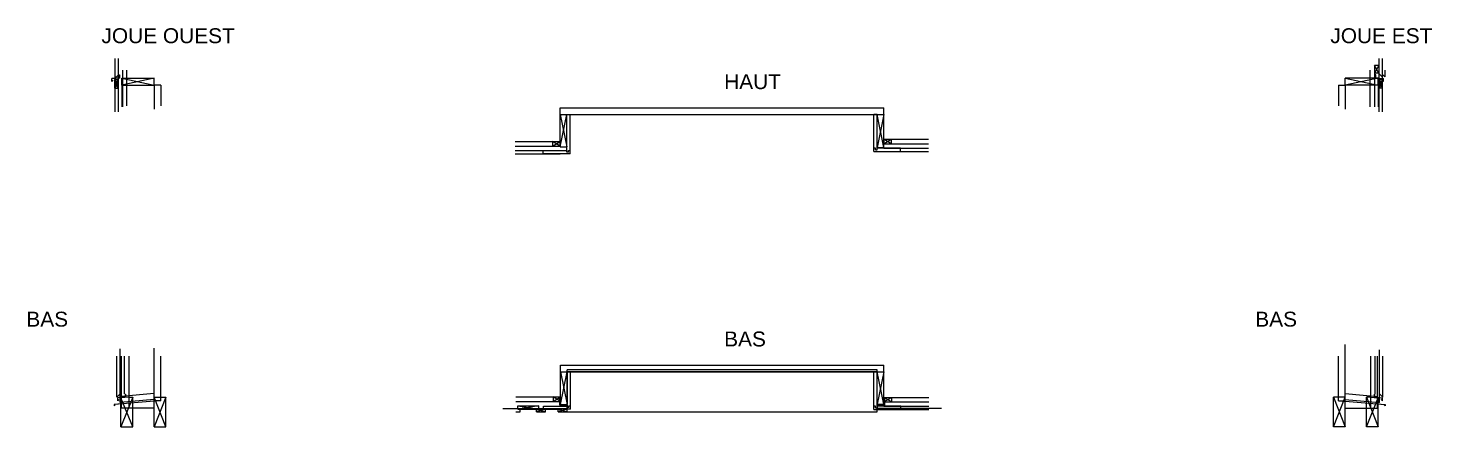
# Model space of a CAD drawing. Header units: millimetres. Extents: x -676 to 20580, y -6551 to 2520.
# Drawn here: x 11183 to 20580, y -5873 to -3199 of the extents above; entities that cross this region are included whole.
import ezdxf

# ---------------------------------------------------------------- set-up
doc = ezdxf.new("R2010")
doc.units = ezdxf.units.MM
doc.layers.get('0').update_dxf_attribs({"lineweight": 25, "true_color": 0xffffff})
for name, color, linetype, lineweight, true_color in [('0 ... Seuil', 178, 'Continuous', 25, 0x000000), ('Baie', 136, 'Continuous', 25, 0x008080), ('Bardage', 1, 'Continuous', 25, 0xff0000), ('Bardage ... Haut', 1, 'Continuous', 25, 0xff0000), ('FibreDeBois', 30, 'Continuous', 25, 0xff7f00), ('LarmierBasDeMur', 178, 'Continuous', 25, 0x000000), ('LisseBasse', 16, 'Continuous', 25, 0x800000), ('Montant Précadre', 16, 'Continuous', 25, 0x800000), ('Option Bois Brule', 1, 'Continuous', 25, 0xff0000), ('Option Bois Brule ... OptionRecalepinage', 1, 'Continuous', 25, 0xff0000), ('Option Bois Brule ... OptionRecalepinage ... Larmier', 178, 'Continuous', 25, 0x000000), ('Tasseaux', 16, 'Continuous', 25, 0x800000)]:
    doc.layers.add(name, color=color, linetype=linetype, lineweight=lineweight, true_color=true_color)
doc.styles.add('textstyle15', font='')
doc.styles.add('textstyle16', font='')
doc.styles.add('textstyle17', font='')
doc.styles.add('textstyle18', font='')
doc.styles.add('textstyle19', font='')
doc.styles.add('textstyle20', font='')
doc.styles.get('textstyle15').set_extended_font_data('Liberation Sans')
doc.styles.get('textstyle16').set_extended_font_data('Liberation Sans')
doc.styles.get('textstyle17').set_extended_font_data('Liberation Sans')
doc.styles.get('textstyle18').set_extended_font_data('Liberation Sans')
doc.styles.get('textstyle19').set_extended_font_data('Liberation Sans')
doc.styles.get('textstyle20').set_extended_font_data('Liberation Sans')

# ---------------------------------------------------------------- blocks, each defined once
blk = doc.blocks.new('SeuilBaie1_VueDessus')
at = {"layer": '0 ... Seuil'}
for p, q in [((-5, -282), (-5, 0)), ((2070, 0), (-5, 0)), ((2070, -282), (2070, 0)), ((2070, -15), (-5, -15)), ((-3.5, -232), (-3.5, -15)), ((2068.5, -231), (2068.5, -15)), ((-3.5, -232), (-5, -232)), ((2070, -231), (2068.5, -231)), ((-5, -282), (2070, -282))]:
    blk.add_line(p, q, dxfattribs=at)
blk = doc.blocks.new('SeuilBaie1_VueCoupeEst')
at = {"layer": '0 ... Seuil'}
for p, q in [((1, 0), (-0.5, 0)), ((1, -14.9), (-49.2, -14.9)), ((-49.2, -14.9), (-30.3, -230.9)), ((-0.5, 0), (-0.5, -14.9)), ((1, 0), (1, -15)), ((1, -14.9), (24.2, -280.5)), ((19.9, -230.9), (-30.3, -230.9)), ((18.4, -230.9), (22.9, -282)), ((24.2, -280.5), (29.7, -280.5)), ((25.2, -276), (26.3, -274.9)), ((25.2, -276), (29.7, -280.5)), ((26.3, -274.9), (33.4, -282)), ((22.9, -282), (33.4, -282))]:
    blk.add_line(p, q, dxfattribs=at)
blk = doc.blocks.new('LarmierHautBaie1_VueCoupe')
at = {"layer": 'Option Bois Brule ... OptionRecalepinage ... Larmier'}
for p, q in [((0, 0), (0, 21.4)), ((1.5, 21.4), (0, 21.4)), ((0, 0), (51.8, -4.5)), ((1.5, 1.4), (1.5, 21.4)), ((1.5, 1.4), (53.3, -3.2)), ((46.2, -16.1), (47.3, -15)), ((46.2, -16.1), (53.3, -23.2)), ((47.3, -15), (51.8, -19.5)), ((51.8, -19.5), (51.8, -4.5)), ((53.3, -23.2), (53.3, -3.2))]:
    blk.add_line(p, q, dxfattribs=at)
blk = doc.blocks.new('SeuilBaie1_VueCoupeOuest')
at = {"layer": '0 ... Seuil'}
for p, q in [((-1.5, 0), (-1.5, -15)), ((-1.5, 0), (0, 0)), ((0, 0), (0, -14.9)), ((-1.5, -14.9), (-24.7, -280.5)), ((-1.5, -14.9), (48.7, -14.9)), ((48.7, -14.9), (29.7, -231.9)), ((-26.8, -274.9), (-33.9, -282)), ((-25.7, -276), (-30.2, -280.5)), ((-24.7, -280.5), (-30.2, -280.5)), ((-25.7, -276), (-26.8, -274.9)), ((-19, -231.9), (-23.4, -282)), ((-20.5, -231.9), (29.7, -231.9)), ((-23.4, -282), (-33.9, -282))]:
    blk.add_line(p, q, dxfattribs=at)

msp = doc.modelspace()

# ---------------------------------------------------------------- linework, layer by layer
for p in [(10091.87, 0), (10191.87, 0)]:
    msp.add_xline(p, (0, 1))
at = {"layer": 'Baie'}
for p, q in [((12070.9, -3580.63), (12025.9, -3580.63)), ((12025.9, -3580.63), (12025.9, -3726.63)), ((12070.9, -3580.63), (12070.9, -3720.54)), ((19955, -3580.63), (20000, -3580.63)), ((19955, -3580.63), (19955, -3720.54)), ((20000, -3580.63), (20000, -3726.63)), ((14744.37, -3779), (14744.37, -3734)), ((14744.37, -3734), (16910.37, -3734)), ((16910.37, -3779), (16910.37, -3734)), ((14744.37, -3779), (16910.37, -3779)), ((12025.9, -5697.63), (12025.9, -5397.63)), ((12070.9, -5697.63), (12070.9, -5397.63)), ((19955, -5697.63), (19955, -5397.63)), ((20000, -5697.63), (20000, -5397.63)), ((14746.87, -5504.05), (14746.87, -5459.05)), ((14746.87, -5459.05), (16911.87, -5459.05)), ((14746.87, -5504.05), (16911.87, -5504.05)), ((16911.87, -5504.05), (16911.87, -5459.05)), ((12070.9, -5697.63), (12025.9, -5697.63)), ((19955, -5697.63), (20000, -5697.63))]:
    msp.add_line(p, q, dxfattribs=at)
at = {"layer": 'Bardage'}
for p, q in [((20247, -3470), (20247, -3525.63)), ((11762.9, -3480), (11762.9, -3535.63)), ((11762.9, -3535.63), (11784.9, -3513.63)), ((20225, -3503.63), (20247, -3525.63)), ((20247, -3507.63), (20265, -3525.63)), ((14444.37, -4020), (14744.37, -4020)), ((16910.37, -4004), (17210.37, -4004)), ((16910.37, -4026), (17210.37, -4026)), ((14444.37, -4042), (14744.37, -4042)), ((11776.9, -5672.63), (11776.9, -5397.63)), ((20252, -5672.63), (20252, -5397.63)), ((11798.9, -5650.63), (11776.9, -5672.63)), ((14461.87, -5753.05), (14461.87, -5731.05)), ((14461.87, -5731.05), (14601.87, -5731.05)), ((14461.87, -5731.05), (14601.87, -5753.05)), ((14601.87, -5731.05), (14461.87, -5753.05)), ((14601.87, -5753.05), (14601.87, -5731.05)), ((20230, -5650.63), (20252, -5672.63)), ((14446.87, -5771.05), (14476.87, -5771.05)), ((14461.87, -5753.05), (14601.87, -5753.05)), ((14476.87, -5771.05), (14476.87, -5753.05)), ((14586.87, -5771.05), (14586.87, -5753.05)), ((14586.87, -5753.05), (14646.87, -5753.05)), ((14646.87, -5753.05), (14586.87, -5771.05)), ((14586.87, -5753.05), (14646.87, -5771.05)), ((14586.87, -5771.05), (14646.87, -5771.05)), ((14746.87, -5753.05), (14626.87, -5753.05)), ((14626.87, -5753.05), (14746.87, -5753.05)), ((14646.87, -5771.05), (14646.87, -5753.05)), ((16911.87, -5734.05), (17211.87, -5734.05)), ((16911.87, -5756.05), (17211.87, -5756.05))]:
    msp.add_line(p, q, dxfattribs=at)
at = {"layer": 'Bardage ... Haut'}
for p, q in [((14731.87, -5771.05), (14731.87, -5753.05)), ((14791.87, -5753.05), (14731.87, -5753.05)), ((14731.87, -5753.05), (14791.87, -5771.05)), ((14791.87, -5753.05), (14731.87, -5771.05)), ((14731.87, -5771.05), (14791.87, -5771.05)), ((14791.87, -5773.05), (14791.87, -5755.05))]:
    msp.add_line(p, q, dxfattribs=at)
at = {"layer": 'FibreDeBois'}
for p, q in [((11844.9, -3720), (11844.9, -3480)), ((20165, -3480), (20165, -3726.63)), ((16910.37, -3944), (17210.37, -3944)), ((14444.37, -3960), (14744.37, -3960)), ((11858.9, -5747.63), (11858.9, -5397.63)), ((20170, -5747.63), (20170, -5397.63)), ((14446.87, -5671.05), (14746.87, -5671.05)), ((16911.87, -5674.05), (17211.87, -5674.05))]:
    msp.add_line(p, q, dxfattribs=at)
at = {"layer": 'LarmierBasDeMur'}
for p, q in [((14741.87, -5726.05), (14741.87, -5678.05)), ((14741.87, -5726.05), (14791.87, -5726.05)), ((14791.87, -5726.05), (14791.87, -5749.05)), ((16916.87, -5726.05), (16866.87, -5726.05)), ((16866.87, -5726.05), (16866.87, -5749.05)), ((16916.87, -5726.05), (16916.87, -5678.05)), ((14361.87, -5749.05), (14791.87, -5749.05)), ((17296.87, -5749.05), (16866.87, -5749.05))]:
    msp.add_line(p, q, dxfattribs=at)
at = {"layer": 'LisseBasse'}
for p, q in [((11884.9, -5672.63), (11804.9, -5872.63)), ((11859.9, -5672.63), (11804.9, -5677.45)), ((11804.9, -5872.63), (11804.9, -5677.45)), ((11884.9, -5872.63), (11804.9, -5677.45)), ((11859.9, -5672.63), (11884.9, -5672.63)), ((11884.9, -5872.63), (11884.9, -5672.63)), ((12025.9, -5872.63), (12025.9, -5672.63)), ((12105.9, -5872.63), (12025.9, -5672.63)), ((12025.9, -5672.63), (12105.9, -5672.63)), ((12105.9, -5672.63), (12025.9, -5872.63)), ((12105.9, -5872.63), (12105.9, -5672.63)), ((19920, -5872.63), (19920, -5672.63)), ((19920, -5872.63), (20000, -5672.63)), ((20000, -5672.63), (19920, -5672.63)), ((19920, -5672.63), (20000, -5872.63)), ((20000, -5872.63), (20000, -5672.63)), ((20141, -5872.63), (20141, -5672.63)), ((20166, -5672.63), (20141, -5672.63)), ((20141, -5672.63), (20221, -5872.63)), ((20141, -5872.63), (20221, -5677.45)), ((20166, -5672.63), (20221, -5677.45)), ((20221, -5872.63), (20221, -5677.45)), ((11804.9, -5872.63), (11884.9, -5872.63)), ((12025.9, -5872.63), (12105.9, -5872.63)), ((20000, -5872.63), (19920, -5872.63)), ((20221, -5872.63), (20141, -5872.63))]:
    msp.add_line(p, q, dxfattribs=at)
at = {"layer": 'Montant Précadre'}
for p, q in [((11809.9, -3535.63), (12025.9, -3535.63)), ((11809.9, -3580.63), (11809.9, -3535.63)), ((11809.9, -3535.63), (12025.9, -3580.63)), ((12025.9, -3535.63), (11809.9, -3580.63)), ((12025.9, -3580.63), (12025.9, -3535.63)), ((20220, -3535.63), (20000, -3535.63)), ((20220, -3535.63), (20000, -3580.63)), ((20000, -3580.63), (20000, -3535.63)), ((20000, -3535.63), (20220, -3580.63)), ((20220, -3580.63), (20220, -3535.63)), ((11809.9, -3580.63), (12025.9, -3580.63)), ((11809.9, -3580.63), (11809.9, -3726.63)), ((12025.9, -3580.63), (12025.9, -3743.26)), ((20220, -3580.63), (20000, -3580.63)), ((20000, -3580.63), (20000, -3743.26)), ((20220, -3580.63), (20220, -3726.63)), ((14744.37, -3779), (14789.37, -3779)), ((14744.37, -3779), (14789.37, -3995)), ((14744.37, -3995), (14789.37, -3779)), ((14744.37, -3995), (14744.37, -3779)), ((14789.37, -3995), (14789.37, -3779)), ((16865.37, -3999), (16865.37, -3779)), ((16865.37, -3779), (16910.37, -3779)), ((16910.37, -3779), (16865.37, -3999)), ((16910.37, -3999), (16865.37, -3779)), ((16910.37, -3999), (16910.37, -3779)), ((14744.37, -3995), (14789.37, -3995)), ((16865.37, -3999), (16910.37, -3999)), ((11808.9, -5747.63), (11808.9, -5397.63)), ((12025.9, -5747.63), (12025.9, -5397.63)), ((20000, -5747.63), (20000, -5397.63)), ((20216, -5747.63), (20216, -5397.63)), ((14746.87, -5721.05), (14746.87, -5504.05)), ((14746.87, -5504.05), (14791.87, -5504.05)), ((14746.87, -5504.05), (14791.87, -5721.05)), ((14746.87, -5721.05), (14791.87, -5504.05)), ((14791.87, -5721.05), (14791.87, -5504.05)), ((16866.87, -5720.05), (16866.87, -5504.05)), ((16866.87, -5504.05), (16911.87, -5504.05)), ((16911.87, -5504.05), (16866.87, -5720.05)), ((16911.87, -5720.05), (16866.87, -5504.05)), ((16911.87, -5720.05), (16911.87, -5504.05)), ((14746.87, -5721.05), (14791.87, -5721.05)), ((16866.87, -5720.05), (16911.87, -5720.05)), ((12025.9, -5747.63), (11808.9, -5747.63)), ((20000, -5747.63), (20216, -5747.63))]:
    msp.add_line(p, q, dxfattribs=at)
at = {"layer": 'Option Bois Brule'}
msp.add_line((20265, -3480), (20265, -3525.63), dxfattribs=at)
at = {"layer": 'Option Bois Brule ... OptionRecalepinage'}
for p, q in [((11762.9, -3402.36), (11762.9, -3760.38)), ((11784.9, -3402.36), (11784.9, -3760.38)), ((20225, -3402.36), (20225, -3760.38)), ((20247, -3402.36), (20247, -3760.38)), ((11762.9, -3542.63), (11780.9, -3542.63)), ((11780.9, -3542.63), (11762.9, -3602.63)), ((11762.9, -3602.63), (11762.9, -3542.63)), ((11762.9, -3542.63), (11780.9, -3602.63)), ((11780.9, -3542.63), (11780.9, -3602.63)), ((20229, -3542.63), (20229, -3602.63)), ((20247, -3542.63), (20229, -3542.63)), ((20229, -3542.63), (20247, -3602.63)), ((20247, -3542.63), (20229, -3602.63)), ((20247, -3602.63), (20247, -3542.63)), ((11762.9, -3602.63), (11780.9, -3602.63)), ((20250, -3602.63), (20232, -3602.63)), ((14789.37, -4031), (14789.37, -3779)), ((14789.37, -3779.13), (14811.37, -3779.13)), ((14811.37, -4042), (14811.37, -3779)), ((16865.37, -3779), (16843.37, -3779)), ((16843.37, -4026), (16843.37, -3779)), ((16865.37, -4015), (16865.37, -3779)), ((14631.37, -4042), (14631.37, -4020)), ((14631.37, -4020), (14789.37, -4020)), ((14800.37, -4031), (14789.37, -4031)), ((14800.37, -4031), (14800.37, -4020)), ((14800.37, -4020), (14811.37, -4020)), ((14811.37, -4042), (14811.37, -4020)), ((16843.37, -4026), (16843.37, -4004)), ((16854.37, -4004), (16843.37, -4004)), ((16843.37, -4026), (17023.37, -4026)), ((16854.37, -4015), (16854.37, -4004)), ((16854.37, -4015), (16865.37, -4015)), ((17023.37, -4004), (16865.37, -4004)), ((17023.37, -4026), (17023.37, -4004)), ((14811.37, -4042), (14631.37, -4042)), ((11798.9, -5708.96), (11798.9, -5349.42)), ((12025.9, -5689.1), (12025.9, -5343.39)), ((20000, -5689.1), (20000, -5319.5)), ((20230, -5709.22), (20230, -5356)), ((14791.87, -5504.05), (14813.87, -5504.05)), ((14791.87, -5742.05), (14791.87, -5504.05)), ((14813.87, -5753.05), (14813.87, -5504.05)), ((16866.87, -5504.05), (16844.87, -5504.05)), ((16844.87, -5756.05), (16844.87, -5504.05)), ((16866.87, -5745.05), (16866.87, -5504.05)), ((12025.9, -5689.1), (11798.9, -5708.96)), ((14802.87, -5742.05), (14802.87, -5731.05)), ((14802.87, -5731.05), (14813.87, -5731.05)), ((14813.87, -5753.05), (14813.87, -5731.05)), ((20000, -5689.1), (20230, -5709.22)), ((14633.87, -5755.05), (14633.87, -5733.05)), ((14633.87, -5733.05), (14791.87, -5733.05)), ((14813.87, -5753.05), (14633.87, -5753.05)), ((14802.87, -5742.05), (14791.87, -5742.05)), ((16844.87, -5756.05), (16844.87, -5734.05)), ((16855.87, -5734.05), (16844.87, -5734.05)), ((16844.87, -5756.05), (17024.87, -5756.05)), ((16855.87, -5745.05), (16855.87, -5734.05)), ((16855.87, -5745.05), (16866.87, -5745.05)), ((17024.87, -5734.05), (16866.87, -5734.05)), ((17024.87, -5756.05), (17024.87, -5734.05))]:
    msp.add_line(p, q, dxfattribs=at)
at = {"layer": 'Tasseaux'}
for p, q in [((20195, -3450.27), (20195, -3726.63)), ((20225, -3450.27), (20195, -3450.27)), ((20225, -3500.27), (20195, -3450.27)), ((20225, -3450.27), (20195, -3500.27)), ((20225, -3450.27), (20225, -3500.27)), ((11784.9, -3480), (11784.9, -3726.63)), ((11814.9, -3480), (11814.9, -3726.63)), ((20225, -3500.27), (20195, -3500.27)), ((16910.37, -3944), (16960.37, -3944)), ((16960.37, -3974), (16910.37, -3944)), ((16910.37, -3974), (16960.37, -3944)), ((16960.37, -3944), (16960.37, -3974)), ((14444.37, -3990), (14744.37, -3990)), ((14694.37, -3960), (14744.37, -3960)), ((14694.37, -3960), (14694.37, -3990)), ((14744.37, -3990), (14694.37, -3960)), ((14694.37, -3990), (14744.37, -3960)), ((14744.37, -3954), (14744.37, -3995)), ((16910.37, -3947), (16910.37, -3977)), ((16910.37, -3974), (17210.37, -3974)), ((11798.9, -5650.63), (11798.9, -5397.63)), ((11828.9, -5650.63), (11828.9, -5397.63)), ((20200, -5650.63), (20200, -5397.63)), ((20230, -5650.63), (20230, -5397.63)), ((14446.87, -5701.05), (14746.87, -5701.05)), ((14696.87, -5671.05), (14746.87, -5671.05)), ((14696.87, -5671.05), (14696.87, -5701.05)), ((14746.87, -5701.05), (14696.87, -5671.05)), ((14696.87, -5701.05), (14746.87, -5671.05)), ((14746.87, -5673.05), (14746.87, -5703.05)), ((16911.87, -5674.05), (16961.87, -5674.05)), ((16961.87, -5704.05), (16911.87, -5674.05)), ((16911.87, -5674.05), (16911.87, -5704.05)), ((16911.87, -5704.05), (16961.87, -5674.05)), ((16911.87, -5704.05), (17211.87, -5704.05)), ((16961.87, -5674.05), (16961.87, -5704.05))]:
    msp.add_line(p, q, dxfattribs=at)

# ---------------------------------------------------------------- block references
at = {"yscale": -1, "rotation": 180}
msp.add_blockref('LarmierHautBaie1_VueCoupe', (11836.2, -5673.9), dxfattribs=at)
msp.add_blockref('LarmierHautBaie1_VueCoupe', (20195.7, -5673.9))
at = {"layer": '0 ... Seuil'}
msp.add_blockref('SeuilBaie1_VueDessus', (14796.87, -5489.05), dxfattribs=at)
at = {"layer": '0 ... Seuil', "yscale": -1, "rotation": 270}
msp.add_blockref('SeuilBaie1_VueCoupeEst', (19985, -5698.13), dxfattribs=at)
at = {"layer": 'FibreDeBois', "yscale": -1, "rotation": 90}
msp.add_blockref('SeuilBaie1_VueCoupeOuest', (12040.9, -5697.63), dxfattribs=at)
at = {"layer": 'Option Bois Brule ... OptionRecalepinage ... Larmier', "yscale": -1, "rotation": 180}
msp.add_blockref('LarmierHautBaie1_VueCoupe', (11796.13, -3534.07), dxfattribs=at)
at = {"layer": 'Option Bois Brule ... OptionRecalepinage ... Larmier'}
msp.add_blockref('LarmierHautBaie1_VueCoupe', (20202.77, -3534.07), dxfattribs=at)

# ---------------------------------------------------------------- texts
at = {"char_height": 100, "attachment_point": 1}
for s, insert, style in [('JOUE OUEST', (11674.1, -3200), 'textstyle19'), ('JOUE EST', (19900, -3200), 'textstyle17'), ('HAUT', (15842.27, -3507.87), 'textstyle15'), ('BAS', (11171.51, -5100), 'textstyle20'), ('BAS', (19397.4, -5100), 'textstyle18'), ('BAS\\P', (15842.27, -5232.93), 'textstyle16')]:
    msp.add_mtext(s, dxfattribs=dict(at, insert=insert, style=style))

doc.saveas('drawing.dxf')
